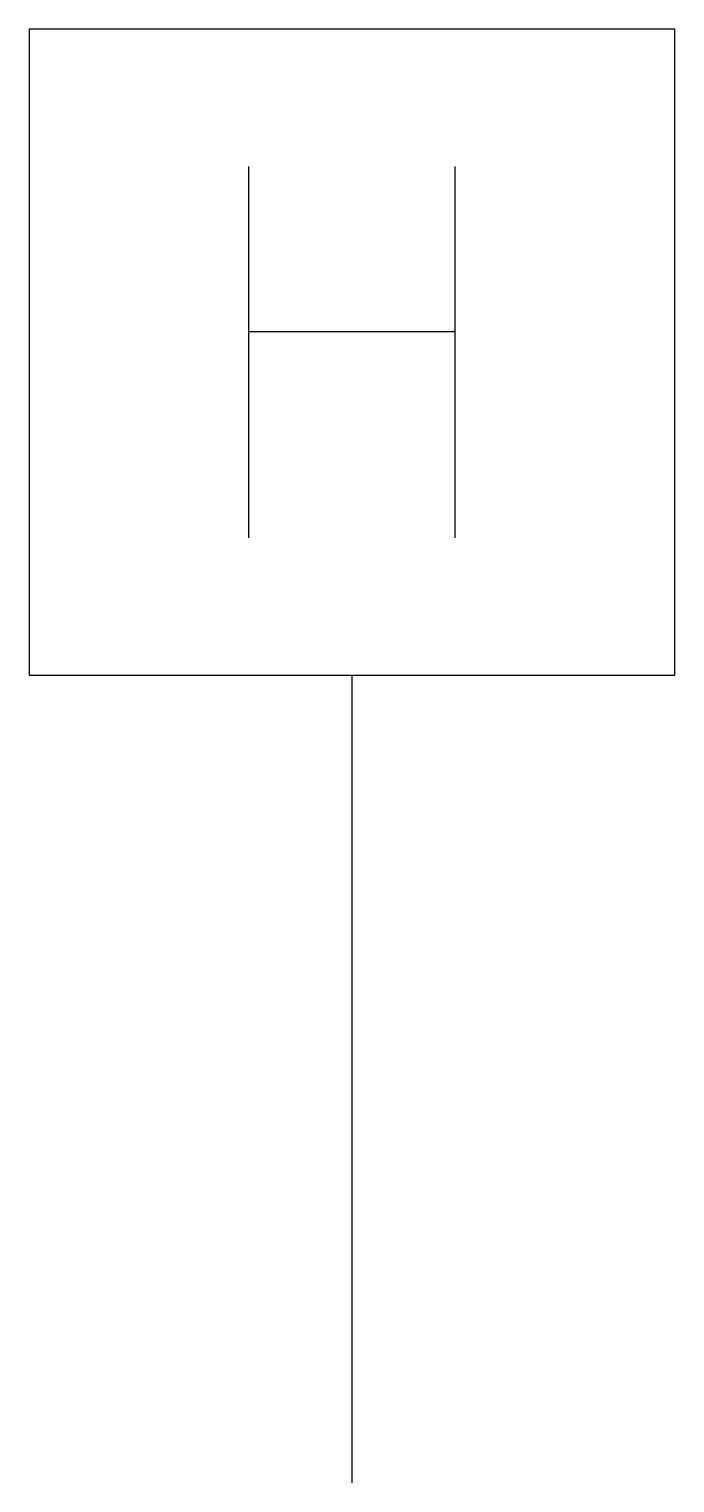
# Model space of a CAD drawing. Header units: millimetres. Extents: x -1.6 to 1.6, y 0 to 7.2.
import ezdxf

# ---------------------------------------------------------------- set-up
doc = ezdxf.new("R2010")
doc.units = ezdxf.units.MM

msp = doc.modelspace()

# ---------------------------------------------------------------- linework, layer by layer
at = {"color": 0, "linetype": 'Continuous', "lineweight": -2}
msp.add_line((0, 0), (0, 4), dxfattribs=at)
msp.add_lwpolyline([(-1.6, 4), (1.6, 4), (1.6, 7.2), (-1.6, 7.2)], close=True, dxfattribs=at)
for points in [[(-0.5111, 4.68), (-0.5111, 6.52)], [(0.5111, 4.68), (0.5111, 6.52)], [(-0.5111, 5.7022), (0.5111, 5.7022)]]:
    msp.add_lwpolyline(points, dxfattribs=at)

doc.saveas('drawing.dxf')
